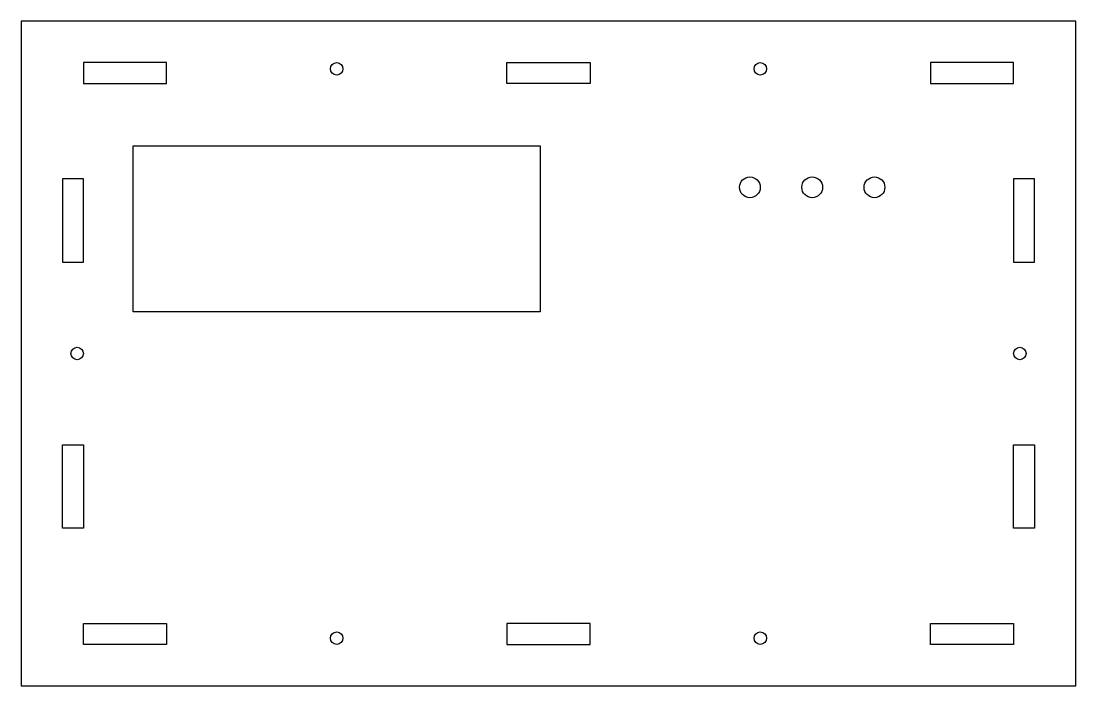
# Model space of a CAD drawing. Header units: millimetres. Extents: x -127 to 127, y -80 to 80.
import ezdxf

# ---------------------------------------------------------------- set-up
doc = ezdxf.new("R2010")
doc.units = ezdxf.units.MM
doc.layers.get('0').update_dxf_attribs({"linetype": 'CONTINUOUS'})

msp = doc.modelspace()

# ---------------------------------------------------------------- linework, layer by layer
for points in [[(127, 80), (-127, 80), (-127, -80), (127, -80)], [(-92, 70), (-112, 70), (-112, 65), (-92, 65)], [(10, 70), (10, 65), (-10, 65), (-10, 70)], [(92, 70), (92, 65), (112, 65), (112, 70)], [(-100, 50), (-2, 50), (-2, 10), (-100, 10)], [(-112, 22), (-112, 42), (-117, 42), (-117, 22)], [(117, 22), (117, 42), (112, 42), (112, 22)], [(-112, -42), (-117, -42), (-117, -22), (-112, -22)], [(112, -22), (117, -22), (117, -42), (112, -42)], [(-112, -65), (-92, -65), (-92, -70), (-112, -70)], [(-10, -70), (10, -70), (10, -65), (-10, -65)], [(92, -65), (112, -65), (112, -70), (92, -70)]]:
    msp.add_lwpolyline(points, close=True)
for centre, radius in [((-51, 68.5), 1.5), ((51, 68.5), 1.5), ((48.5, 40), 2.5), ((63.5, 40), 2.5), ((78.5, 40), 2.5), ((-113.5, 0), 1.5), ((113.5, 0), 1.5), ((-51, -68.5), 1.5), ((51, -68.5), 1.5)]:
    msp.add_circle(centre, radius)

doc.saveas('drawing.dxf')
